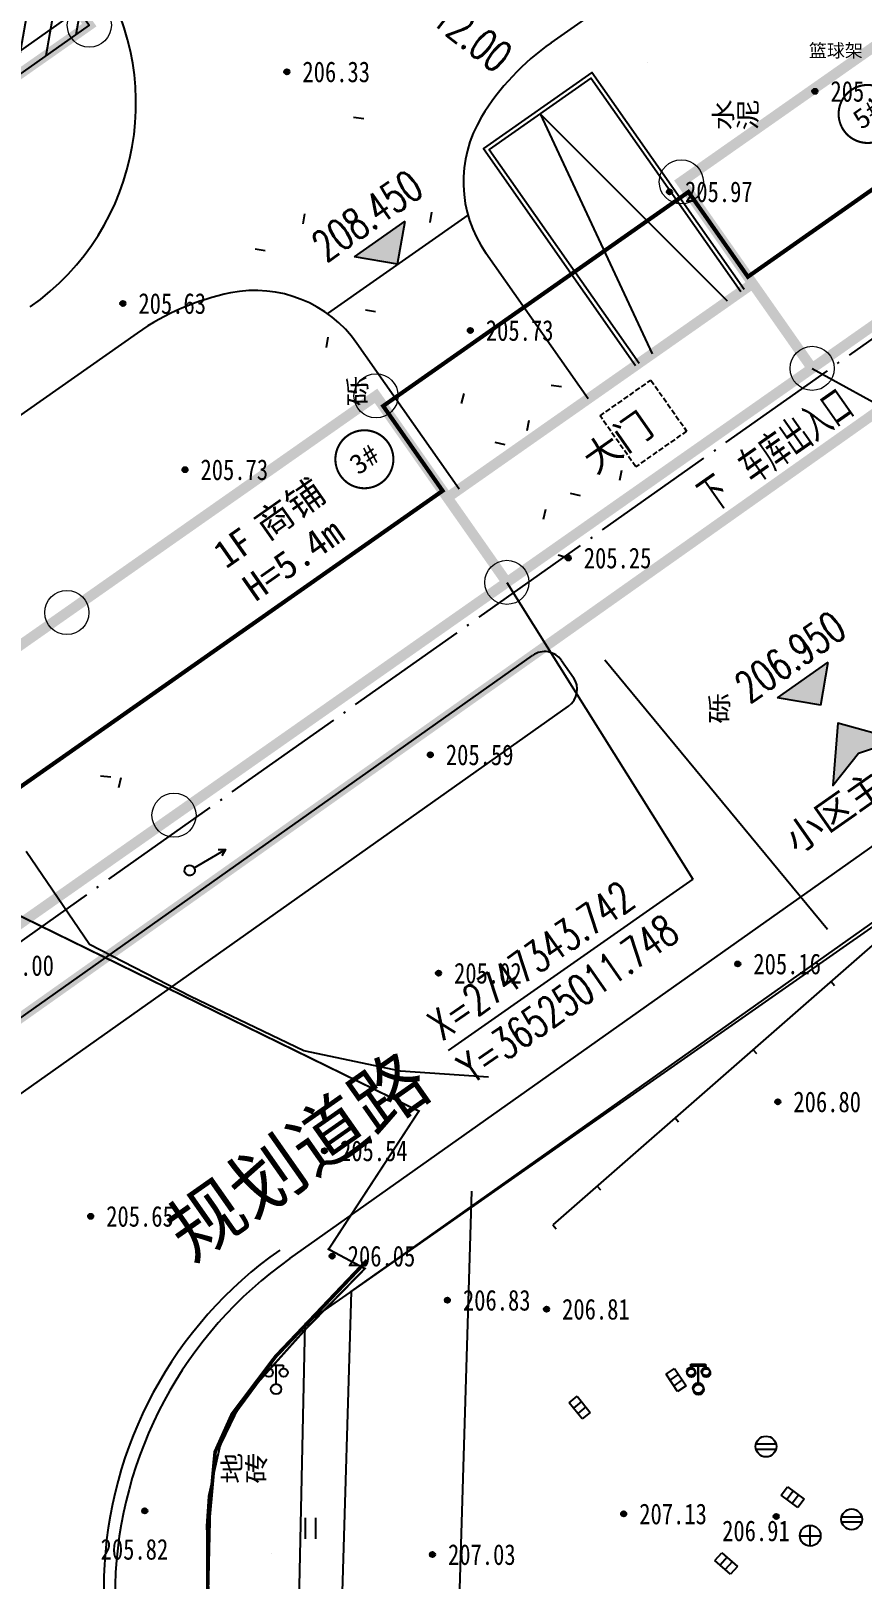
# Model space of a CAD drawing. Extents: x 36524600 to 36525730, y 2746759 to 2747713.
# Drawn here: x 36524988.8 to 36525028.9, y 2747295.6 to 2747370.4 of the extents above; entities that cross this region are included whole.
import ezdxf
from ezdxf.enums import TextEntityAlignment as Align

# ---------------------------------------------------------------- set-up
doc = ezdxf.new("R2010")
doc.units = 0
doc.header["$LTSCALE"] = 1000
doc.header["$MEASUREMENT"] = 0
for name, pattern in [('DASH', [0.35, 0.25, -0.1]), ('DOTE', [2.42, 2, -0.2, 0.02, -0.2]), ('X2', [10, 8, -2]), ('X6', [2, 1, -1])]:
    doc.linetypes.add(name, pattern=pattern)
for name, color, linetype in [('0-用地红线', 1, 'DOTE'), ('0-规划地下室', 2, 'Continuous'), ('0-规划建筑', 34, 'Continuous'), ('0-规划道路', 4, 'Continuous'), ('_0', 7, 'Continuous'), ('DIM_COOR', 3, 'Continuous'), ('DIM_ELEV', 3, 'Continuous'), ('DIM_IDEN', 3, 'Continuous'), ('DIM_SYMB', 3, 'Continuous'), ('DLDW', 11, 'Continuous'), ('DLSS', 4, 'Continuous'), ('GCD', 252, 'Continuous'), ('GXYZ', 2, 'Continuous'), ('JMD', 6, 'Continuous'), ('PP-DX-PT', 251, 'Continuous'), ('PUB_DIM', 3, 'Continuous'), ('PUB_TEXT', 7, 'Continuous'), ('RD-侧石线', 251, 'Continuous'), ('RD-红线', 7, 'Continuous'), ('ZBTZ', 3, 'Continuous'), ('ZDH', 1, 'Continuous'), ('道路', 251, 'Continuous')]:
    doc.layers.add(name, color=color, linetype=linetype)
doc.layers.add('详细勘察布点方案1', color=96, linetype='Continuous', lineweight=5)
doc.styles.add('_TCH_DIM', font='SIMPLEX', dxfattribs={"bigfont": 'GBCBIG'})
doc.styles.add('宋体', font='')
doc.styles.add('正等线体', font='宋体.shx', dxfattribs={"bigfont": '@@gbcbig.shx'})
doc.styles.add('细等线体', font='g13f12w.shx', dxfattribs={"width": 0.8, "bigfont": '@@gbcbig.shx'})
doc.styles.add('黑体', font='simhei.ttf')
doc.styles.get('宋体').set_extended_font_data('SimSun')
doc.linetypes.add('1161', pattern='A,0,[149,AAA.SHX,S=0.15,R=0,X=0,Y=0],-1.6', length=1.6)
doc.linetypes.add('444', pattern='A,4.5,[145,AAA.SHX,S=1,R=0,X=0,Y=1],4.5,-0.5,[146,AAA.SHX,S=1,R=0,X=0,Y=0],-0.5', length=10)

# ---------------------------------------------------------------- blocks, each defined once
blk = doc.blocks.new('A$C734D0DF4')
h = blk.add_hatch()
h.set_pattern_fill('ANSI31', color=253, scale=10)
h.paths.add_polyline_path([(3.4, -4.5), (3.4, -3.3), (10.6, -3.3), (10.6, -4.5), (16, -4.5), (16, 1.6), (16, 1.6), (16, 4.8), (7.4, 4.8), (7.4, 6.9), (6.4, 6.9), (6.4, 5.4), (5.2, 5.4), (5.2, 8.1), (-2.4, 8.1), (-2.4, 5.4), (-3.8, 5.4), (-3.8, 4.8), (-14.6, 4.8), (-14.6, 1.6), (-14.6, 1.6), (-14.6, -4.5), (-10.8, -4.5), (-10.8, -3.3), (-3.6, -3.3), (-3.6, -4.5)])
at = {"layer": '0-规划建筑'}
for p, q in [((-14.6, 6.9), (-10.2, 6.9)), ((-14.6, 4.8), (-14.6, 6.9))]:
    blk.add_line(p, q, dxfattribs=at)
at = {"layer": '0-规划建筑', "const_width": 0.5}
blk.add_lwpolyline([(3.4, -4.5), (3.4, -3.3), (10.6, -3.3), (10.6, -4.5), (16, -4.5), (16, 1.6), (16, 1.6), (16, 4.8), (7.4, 4.8), (7.4, 6.9), (6.4, 6.9), (6.4, 5.4), (5.2, 5.4), (5.2, 8.1), (-2.4, 8.1), (-2.4, 5.4), (-3.8, 5.4), (-3.8, 4.8), (-14.6, 4.8), (-14.6, 1.6), (-14.6, 1.6), (-14.6, -4.5), (-10.8, -4.5), (-10.8, -3.3), (-3.6, -3.3), (-3.6, -4.5)], close=True, dxfattribs=at)
at = {"layer": '0-规划建筑'}
for points in [[(-3.8, 4.8), (-10.2, 4.8), (-10.2, 6.9), (-3.8, 6.9)], [(-2.4, 5.4), (-3.8, 5.4), (-3.8, 6.9), (-2.4, 6.9)], [(5.2, 5.4), (6.4, 5.4), (6.4, 6.9), (5.2, 6.9)], [(7.4, 4.8), (12, 4.8), (12, 6.9), (7.4, 6.9)], [(-9.6, 4.8), (-14.6, 4.8), (-14.6, 1.6), (-9.6, 1.6)], [(10.8, 1.6), (16, 1.6), (16, 4.8), (10.8, 4.8)], [(-14.6, -3.6), (-10.8, -3.6), (-10.8, -4.5), (-14.6, -4.5)], [(-10.8, -3.3), (-3.6, -3.3), (-3.6, -4.5), (-10.8, -4.5)], [(3.4, -4.5), (10.6, -4.5), (10.6, -3.3), (3.4, -3.3)], [(10.6, -3.6), (16, -3.6), (16, -4.5), (10.6, -4.5)]]:
    blk.add_lwpolyline(points, close=True, dxfattribs=at)
for points in [[(-3.6, -4.5), (-3.6, 0), (0, 0), (0, 1.4), (1.3, 1.4), (1.3, 0), (3.4, 0), (3.4, -4.5)], [(-0.1, -4.5), (-0.1, 0)]]:
    blk.add_lwpolyline(points, dxfattribs=at)
blk = doc.blocks.new('fdsafadf')
at = {"layer": '_0'}
h = blk.add_hatch(color=1, dxfattribs=at)
h.dxf.hatch_style = 1
h.paths.add_polyline_path([(0, -0.236), (-0.263, 0.655), (0.813, -0.236), (-0.263, -1.128)])
at = {"layer": '_0', "color": 1}
blk.add_lwpolyline([(0, -0.236), (-0.263, 0.655), (0.813, -0.236), (-0.263, -1.128)], close=True, dxfattribs=at)
blk = doc.blocks.new('gc121')
at = {"color": 253}
for p, q in [((-0.5, -1), (-0.5, 1)), ((0.5, -1), (0.5, 1))]:
    blk.add_line(p, q, dxfattribs=at)
blk = doc.blocks.new('gc097')
for p, q in [((-0.7, 2), (-0.7, 2.3)), ((-0.7, 2.3), (0.7, 2.3)), ((0, 0.5), (0, 2.3)), ((0.7, 2.3), (0.7, 2))]:
    blk.add_line(p, q)
for centre, radius in [((-0.7, 1.6), 0.4), ((0.73, 1.6), 0.4), ((0, 0), 0.5)]:
    blk.add_circle(centre, radius)
blk = doc.blocks.new('gc041')
for p, q in [((-1, 0.5), (1, 0.5)), ((-1, -0.5), (-1, 0.5)), ((-0.33, 0.5), (-0.33, -0.5)), ((0.33, 0.5), (0.33, -0.5)), ((1, 0.5), (1, -0.5)), ((1, -0.5), (-1, -0.5))]:
    blk.add_line(p, q)
blk = doc.blocks.new('gc053')
for p, q in [((-0.97, 0.25), (0.97, 0.25)), ((-0.97, -0.25), (0.97, -0.25))]:
    blk.add_line(p, q)
blk.add_circle((0, 0), 1)
blk = doc.blocks.new('gc043')
for p, q in [((-1, 0), (1, 0)), ((0, -1), (0, 1))]:
    blk.add_line(p, q)
blk.add_circle((0, 0), 1)
blk = doc.blocks.new('Gc013b')
at = {"linetype": 'Continuous'}
blk.add_line((0.5, 0), (4, 0), dxfattribs=at)
at = {"linetype": 'Continuous', "flags": 128}
blk.add_lwpolyline([(3.39, 0.35), (4, 0), (3.39, -0.35)], dxfattribs=at)
blk = doc.blocks.new('gc170')
at = {"linetype": 'Continuous'}
blk.add_circle((0, 0), 0.5, dxfattribs=at)
blk = doc.blocks.new('gc200')
h = blk.add_hatch(color=256)
edge = h.paths.add_edge_path()
edge.add_arc((0, 0), 0.25, 0, 360)
blk.add_circle((0, 0), 0.25)
blk = doc.blocks.new('dxt')
at = {"color": 253, "linetype": 'Continuous', "const_width": 0.4, "flags": 128}
blk.add_lwpolyline([(36524922.616, 2747344.938), (36524949.85, 2747323.482), (36524956.19, 2747318.343), (36524981.121, 2747317.663), (36525049.006, 2747365.698), (36525057.08, 2747371.412), (36525063.179, 2747376.968), (36525066.001, 2747404.762), (36525064.287, 2747407.911), (36525064.287, 2747407.911), (36525039.283, 2747426.847)], close=True, dxfattribs=at)
at = {"color": 253, "linetype": 'Continuous', "flags": 128}
blk.add_lwpolyline([(36525002.018, 2747307.949), (36525033.24, 2747329.792), (36525078.693, 2747295.155), (36525042.419, 2747253.343), (36525001.509, 2747284.853), (36525002.018, 2747307.949)], close=True, dxfattribs=at)
at = {"layer": 'DLSS', "color": 253, "linetype": 'X2'}
blk.add_line((36525027.223, 2747326.991), (36525016.482, 2747339.991), dxfattribs=at)
at = {"layer": 'DLSS', "color": 253, "linetype": 'X2', "const_width": 0.1, "flags": 128}
blk.add_lwpolyline([(36525005.243, 2747275.23), (36525002.105, 2747278.476), (36525000.423, 2747280.63), (36524998.905, 2747283.948), (36524998.33, 2747285.748), (36524997.792, 2747289.313), (36524997.284, 2747295.367), (36524997.265, 2747298.277), (36524997.358, 2747299.639), (36524997.905, 2747302.061), (36524998.706, 2747303.721), (36524999.776, 2747305.168), (36525002.009, 2747307.66), (36525004.895, 2747310.613), (36525003.146, 2747311.546), (36525007.502, 2747318.215), (36524987.833, 2747327.844)], dxfattribs=at)
at = {"layer": 'DLSS', "color": 253, "linetype": 'Continuous', "elevation": 207.717, "flags": 128}
blk.add_lwpolyline([(36525005.001, 2747311.012, 0.175, 0.175, 0), (36525000.582, 2747306.365, 0.175, 0.175, 0), (36524998.486, 2747303.585, 0.175, 0.175, 0), (36524997.666, 2747301.763, 0.175, 0.175, 0), (36524997.385, 2747298.698, 0.175, 0.175, 0), (36524997.305, 2747295.283, 0.175, 0.175, 0), (36524997.802, 2747289.534, 0.175, 0.175, 0), (36524998.163, 2747285.861, 0.175, 0.175, 0), (36524998.989, 2747283.212, 0.175, 0.175, 0), (36525000.673, 2747280.214, 0.175, 0.175, 0), (36525002.554, 2747277.815, 0.175, 0.175, 0), (36525006.074, 2747274.362, 0.175, 0.175, 0), (36525041.078, 2747246.617, 0.175, 0.175, 0), (36525063.264, 2747228.732, 0.175, 0.175, 0), (36525077.727, 2747217.26, 0.175, 0.175, 0)], format="xyseb", dxfattribs=at)
at = {"layer": 'DLSS', "color": 253, "linetype": 'X6', "const_width": 0.0000022, "elevation": 208.652, "flags": 128}
blk.add_lwpolyline([(36525005.086, 2747310.545), (36525007.978, 2747309.205)], dxfattribs=at)
at = {"layer": 'JMD', "color": 253}
for p, q in [((36525004.345, 2747366.207, 207.632), (36525004.839, 2747366.13, 207.759)), ((36525008.049, 2747361.122, 210.361), (36525008.126, 2747361.617, 210.375)), ((36525009.669, 2747352.862, 208.052), (36525009.541, 2747352.379, 208.175)), ((36525013.895, 2747353.269, 208.531), (36525014.389, 2747353.192, 208.637)), ((36525012.814, 2747351.554, 208.426), (36525012.714, 2747351.064, 208.352)), ((36525011.165, 2747350.507, 208.427), (36525011.653, 2747350.398, 208.418)), ((36525017.212, 2747348.675, 209.254), (36525017.301, 2747349.167, 209.203)), ((36525015.312, 2747347.928, 209.457), (36525014.822, 2747348.027, 209.491)), ((36525013.524, 2747346.792, 209.657), (36525013.633, 2747347.28, 209.576)), ((36525014.713, 2747344.919, 208.443), (36525014.231, 2747345.05, 208.443)), ((36524992.636, 2747334.339, 208.196), (36524992.139, 2747334.389, 208.295)), ((36524993.019, 2747333.836, 208.157), (36524993.13, 2747334.324, 208.095))]:
    blk.add_line(p, q, dxfattribs=at)
at = {"layer": 'JMD', "color": 253, "linetype": 'Continuous'}
for p, q in [((36525001.987, 2747361.54), (36525001.904, 2747361.046)), ((36524999.594, 2747359.852), (36525000.087, 2747359.77)), ((36525005.412, 2747356.804), (36525004.918, 2747356.883)), ((36525003.04, 2747355.088), (36525003.119, 2747355.581)), ((36525027.399, 2747324.469), (36525027.564, 2747324.281)), ((36525023.634, 2747321.179), (36525023.799, 2747320.991)), ((36525019.87, 2747317.889), (36525020.034, 2747317.7)), ((36525016.105, 2747314.598), (36525016.269, 2747314.41)), ((36525013.965, 2747312.728), (36525014.129, 2747312.539))]:
    blk.add_line(p, q, dxfattribs=at)
at = {"layer": 'JMD', "color": 253, "linetype": 'Continuous', "const_width": 0.00000221, "flags": 128}
for points, elevation in [([(36525000.917, 2747370.613), (36524952.892, 2747336.768), (36524939.632, 2747355.764), (36524987.743, 2747390.618)], 214.496), ([(36525008.049, 2747361.122), (36525004.345, 2747366.207), (36525030.456, 2747385.339), (36525044.136, 2747366.57), (36525017.212, 2747348.675), (36525013.895, 2747353.269), (36525036.197, 2747369.798), (36525030.582, 2747377.701)], 208.209), ([(36525013.524, 2747346.792), (36525014.713, 2747344.919), (36524993.019, 2747333.836), (36524992.636, 2747334.339), (36524987.898, 2747340.56), (36524987.441, 2747341.16), (36525009.669, 2747352.862), (36525011.165, 2747350.507)], 208.242), ([(36525013.524, 2747346.792), (36525011.165, 2747350.507), (36525012.814, 2747351.554), (36525015.312, 2747347.928)], 208.234), ([(36524992.636, 2747334.339), (36524988.537, 2747330.744), (36524983.531, 2747336.915), (36524987.898, 2747340.56)], 208.614)]:
    blk.add_lwpolyline(points, close=True, dxfattribs=dict(at, elevation=elevation))
at = {"layer": 'JMD', "color": 253, "linetype": 'Continuous', "flags": 128}
blk.add_lwpolyline([(36524999.594, 2747359.852, 0.00000221, 0.00000221, 0), (36525001.987, 2747361.54, 0.00000221, 0.00000221, 0), (36525005.412, 2747356.804, 0.00000221, 0.00000221, 0), (36525003.04, 2747355.088, 0.00000221, 0.00000221, 0)], format="xyseb", close=True, dxfattribs=at)
at = {"layer": 'JMD', "color": 253, "linetype": '444', "elevation": 205.827, "flags": 128}
blk.add_lwpolyline([(36525010.857, 2747319.859), (36525006.618, 2747320.147), (36525001.945, 2747321.13), (36524996.47, 2747323.754), (36524991.594, 2747326.26), (36524988.537, 2747330.744)], dxfattribs=at)
at = {"layer": 'JMD', "color": 253, "linetype": 'Continuous', "flags": 128}
blk.add_lwpolyline([(36525042.473, 2747323.359), (36525034.283, 2747330.486), (36525013.965, 2747312.728)], dxfattribs=at)
at = {"layer": 'JMD', "color": 253, "linetype": 'Continuous', "const_width": 0.00000221, "flags": 128}
blk.add_lwpolyline([(36525042.309, 2747323.171), (36525034.283, 2747330.155), (36525014.129, 2747312.539)], dxfattribs=at)
at = {"layer": 'JMD', "color": 253, "linetype": '444', "elevation": 207.809, "flags": 128}
blk.add_lwpolyline([(36525007.258, 2747308.442, 0.00000221, 0.00000221, 0), (36525001.704, 2747285.584, 0.00000221, 0.00000221, 0), (36525011.832, 2747277.991, 0.00000221, 0.00000221, 0)], format="xyseb", dxfattribs=at)
at = {"layer": 'PP-DX-PT', "color": 253, "linetype": 'Continuous'}
for p in [(36525001.129, 2747368.391, 206.33), (36525026.622, 2747367.449, 205.81), (36525019.602, 2747362.601, 205.97), (36524993.212, 2747357.207, 205.63), (36525009.985, 2747355.905, 205.73), (36524996.209, 2747349.183, 205.73), (36525014.713, 2747344.919, 205.25), (36525008.055, 2747335.419, 205.59), (36525022.9, 2747325.322, 205.16), (36525008.451, 2747324.876, 205.02), (36525024.832, 2747318.665, 206.8), (36525002.943, 2747316.3, 205.54), (36524991.656, 2747313.138, 205.65), (36525003.316, 2747311.216, 206.05), (36525008.879, 2747309.087, 206.83), (36525013.667, 2747308.654, 206.81), (36524994.27, 2747298.918, 205.82), (36525017.391, 2747298.77, 207.13), (36525024.755, 2747298.646, 206.91), (36525008.159, 2747296.808, 207.03)]:
    blk.add_point(p, dxfattribs=at)
at = {"layer": 'PP-DX-PT', "color": 253}
for p in [(36525001.129, 2747368.391, 206.326), (36525026.622, 2747367.449, 205.811), (36525019.602, 2747362.601, 205.975), (36524993.212, 2747357.207, 205.63), (36525009.985, 2747355.905, 205.73), (36524996.209, 2747349.183, 205.73), (36525014.713, 2747344.919, 205.25), (36525008.055, 2747335.419, 205.593), (36525022.9, 2747325.322, 205.164), (36525008.451, 2747324.876, 205.021), (36525024.832, 2747318.665, 206.799), (36525002.943, 2747316.3, 205.537), (36524991.656, 2747313.138, 205.653), (36525003.316, 2747311.216, 206.052), (36525008.879, 2747309.087, 206.83), (36525013.667, 2747308.654, 206.808), (36524994.27, 2747298.918, 205.817), (36525017.391, 2747298.77, 207.126), (36525024.755, 2747298.646, 206.914), (36525008.159, 2747296.808, 207.03)]:
    blk.add_point(p, dxfattribs=at)
at = {"layer": 'RD-侧石线', "color": 253, "linetype": 'Continuous'}
blk.add_lwpolyline([(36525000.787, 2747311.511, 0.500326), (36524999.813, 2747279.513, 0.500326)], format="xyb", dxfattribs=at)
at = {"layer": 'RD-红线', "color": 253, "linetype": 'Continuous'}
blk.add_lwpolyline([(36525010.05, 2747314.355), (36525009.077, 2747282.357, 0.500326)], format="xyb", dxfattribs=at)
at = {"layer": 'ZBTZ', "color": 253, "linetype": '1161', "flags": 128}
for points, const_width, elevation in [([(36525004.345, 2747366.207), (36525007.213, 2747371.537)], 0.00000221, 210.006), ([(36525009.669, 2747352.862), (36525007.397, 2747357.145), (36525008.049, 2747361.122)], 0.00000221, 208.052), ([(36524983.77, 2747324.4), (36524990.005, 2747328.591)], 0.00000221, 206.17), ([(36525108.669, 2747196.191), (36525092.453, 2747208.943), (36525064.19, 2747231.903), (36525052.342, 2747241.408), (36525039.179, 2747252.082), (36525005.495, 2747279.4), (36525003.9, 2747281.008), (36525002.505, 2747283.244), (36525002.126, 2747284.169), (36525000.683, 2747289.625), (36525000.444, 2747295.153), (36525000.369, 2747298.321), (36525000.518, 2747299.633), (36525000.978, 2747301.306), (36525001.482, 2747302.086), (36525008.282, 2747309.144), (36525005.001, 2747311.012)], 0.0000022, 208.557)]:
    blk.add_lwpolyline(points, dxfattribs=dict(at, const_width=const_width, elevation=elevation))
blk.add_lwpolyline([(36525026.461, 2747369.142, 0.00000221, 0.00000221, 0), (36525026.986, 2747368.411, 0.00000221, 0.00000221, 0), (36525028.507, 2747369.576, 0.00000221, 0.00000221, 0), (36525027.96, 2747370.29, 0.00000221, 0.00000221, 0)], format="xyseb", close=True, dxfattribs=at)
for points, elevation in [([(36525006.618, 2747320.147, 0.00000221, 0.00000221, 0), (36525013.641, 2747312.112, 0.00000221, 0.00000221, 0), (36525014.129, 2747312.539, 0.00000221, 0.00000221, 0)], 205.827), ([(36525005.001, 2747311.012, 0.00000221, 0.00000221, 0), (36525003.265, 2747311.704, 0.00000221, 0.00000221, 0), (36525008.09, 2747318.463, 0.00000221, 0.00000221, 0)], 207.684)]:
    blk.add_lwpolyline(points, format="xyseb", dxfattribs=dict(at, elevation=elevation))
at = {"layer": 'ZDH', "color": 253, "linetype": 'Continuous'}
for p in [(36525007.502, 2747318.215, 206.603), (36525003.146, 2747311.546, 206.627), (36525004.895, 2747310.613, 206.663), (36525002.009, 2747307.66, 206.619), (36524999.776, 2747305.168, 206.634), (36524998.706, 2747303.721, 206.635), (36524997.905, 2747302.061, 206.683), (36524997.358, 2747299.639, 206.669), (36524997.265, 2747298.277, 206.698)]:
    blk.add_point(p, dxfattribs=at)
at = {"layer": 'DLDW', "color": 253, "linetype": 'Continuous', "xscale": 0.5, "yscale": 0.5, "zscale": 0.5}
for p in [(36525000.608, 2747304.795, 206.489), (36525021.008, 2747304.77, 207.724)]:
    blk.add_blockref('gc097', p, dxfattribs=at)
at = {"layer": 'DLDW', "color": 253, "linetype": 'Continuous', "xscale": 0.5, "yscale": 0.5}
blk.add_blockref('gc097', (36525020.986, 2747304.846, 207.585), dxfattribs=at)
at = {"layer": 'GCD', "color": 253, "linetype": 'Continuous'}
ref = blk.add_blockref('gc200', (36525001.129, 2747368.391, 206.326), dxfattribs=dict(at, xscale=0.5, yscale=0.5, zscale=0.5))
ref.add_attrib('height', '206.33', dxfattribs={"linetype": 'Continuous', "height": 1, "style": '正等线体', "width": 0.8}).set_placement((36525001.879, 2747368.391, 206.326), align=Align.MIDDLE_LEFT)
ref = blk.add_blockref('gc200', (36525026.622, 2747367.449, 205.811), dxfattribs=dict(at, xscale=0.5, yscale=0.5, zscale=0.5))
ref.add_attrib('height', '205.81', dxfattribs={"linetype": 'Continuous', "height": 1, "style": '正等线体', "width": 0.8}).set_placement((36525027.372, 2747367.449, 205.811), align=Align.MIDDLE_LEFT)
ref = blk.add_blockref('gc200', (36525019.602, 2747362.601, 205.975), dxfattribs=dict(at, xscale=0.5, yscale=0.5, zscale=0.5))
ref.add_attrib('height', '205.97', dxfattribs={"linetype": 'Continuous', "height": 1, "style": '正等线体', "width": 0.8}).set_placement((36525020.352, 2747362.601, 205.975), align=Align.MIDDLE_LEFT)
ref = blk.add_blockref('gc200', (36524993.212, 2747357.207, 205.63), dxfattribs=dict(at, xscale=0.5, yscale=0.5, zscale=0.5))
ref.add_attrib('height', '205.63', dxfattribs={"linetype": 'Continuous', "height": 1, "style": '正等线体', "width": 0.8}).set_placement((36524993.962, 2747357.207, 205.63), align=Align.MIDDLE_LEFT)
ref = blk.add_blockref('gc200', (36525009.985, 2747355.905, 205.73), dxfattribs=dict(at, xscale=0.5, yscale=0.5, zscale=0.5))
ref.add_attrib('height', '205.73', dxfattribs={"linetype": 'Continuous', "height": 1, "style": '正等线体', "width": 0.8}).set_placement((36525010.735, 2747355.905, 205.73), align=Align.MIDDLE_LEFT)
ref = blk.add_blockref('gc200', (36524996.209, 2747349.183, 205.73), dxfattribs=dict(at, xscale=0.5, yscale=0.5, zscale=0.5))
ref.add_attrib('height', '205.73', dxfattribs={"linetype": 'Continuous', "height": 1, "style": '正等线体', "width": 0.8}).set_placement((36524996.959, 2747349.183, 205.73), align=Align.MIDDLE_LEFT)
ref = blk.add_blockref('gc200', (36525014.713, 2747344.919, 205.25), dxfattribs=dict(at, xscale=0.5, yscale=0.5, zscale=0.5))
ref.add_attrib('height', '205.25', dxfattribs={"linetype": 'Continuous', "height": 1, "style": '正等线体', "width": 0.8}).set_placement((36525015.463, 2747344.919, 208.242), align=Align.MIDDLE_LEFT)
ref = blk.add_blockref('gc200', (36525008.055, 2747335.419, 205.593), dxfattribs=dict(at, xscale=0.5, yscale=0.5, zscale=0.5))
ref.add_attrib('height', '205.59', dxfattribs={"linetype": 'Continuous', "height": 1, "style": '正等线体', "width": 0.8}).set_placement((36525008.805, 2747335.419, 205.593), align=Align.MIDDLE_LEFT)
ref = blk.add_blockref('gc200', (36524985.868, 2747325.249, 206), dxfattribs=dict(at, xscale=0.5, yscale=0.5, zscale=0.5))
ref.add_attrib('height', '206.00', dxfattribs={"linetype": 'Continuous', "height": 1, "style": '正等线体', "width": 0.8}).set_placement((36524986.618, 2747325.249, 206), align=Align.MIDDLE_LEFT)
ref = blk.add_blockref('gc200', (36525022.9, 2747325.322, 205.164), dxfattribs=dict(at, xscale=0.5, yscale=0.5, zscale=0.5))
ref.add_attrib('height', '205.16', dxfattribs={"linetype": 'Continuous', "height": 1, "style": '正等线体', "width": 0.8}).set_placement((36525023.65, 2747325.322, 205.164), align=Align.MIDDLE_LEFT)
ref = blk.add_blockref('gc200', (36525008.451, 2747324.876, 205.021), dxfattribs=dict(at, xscale=0.5, yscale=0.5, zscale=0.5))
ref.add_attrib('height', '205.02', dxfattribs={"linetype": 'Continuous', "height": 1, "style": '正等线体', "width": 0.8}).set_placement((36525009.201, 2747324.876, 205.021), align=Align.MIDDLE_LEFT)
ref = blk.add_blockref('gc200', (36525024.832, 2747318.665, 206.799), dxfattribs=dict(at, xscale=0.5, yscale=0.5, zscale=0.5))
ref.add_attrib('height', '206.80', dxfattribs={"linetype": 'Continuous', "height": 1, "style": '正等线体', "width": 0.8}).set_placement((36525025.582, 2747318.665, 206.799), align=Align.MIDDLE_LEFT)
ref = blk.add_blockref('gc200', (36525002.943, 2747316.3, 205.537), dxfattribs=dict(at, xscale=0.5, yscale=0.5, zscale=0.5))
ref.add_attrib('height', '205.54', dxfattribs={"linetype": 'Continuous', "height": 1, "style": '正等线体', "width": 0.8}).set_placement((36525003.693, 2747316.3, 205.537), align=Align.MIDDLE_LEFT)
ref = blk.add_blockref('gc200', (36524991.656, 2747313.138, 205.653), dxfattribs=dict(at, xscale=0.5, yscale=0.5, zscale=0.5))
ref.add_attrib('height', '205.65', dxfattribs={"linetype": 'Continuous', "height": 1, "style": '正等线体', "width": 0.8}).set_placement((36524992.406, 2747313.138, 205.653), align=Align.MIDDLE_LEFT)
ref = blk.add_blockref('gc200', (36525003.316, 2747311.216, 206.052), dxfattribs=dict(at, xscale=0.5, yscale=0.5, zscale=0.5))
ref.add_attrib('height', '206.05', dxfattribs={"linetype": 'Continuous', "height": 1, "style": '正等线体', "width": 0.8}).set_placement((36525004.066, 2747311.216, 206.052), align=Align.MIDDLE_LEFT)
ref = blk.add_blockref('gc200', (36525008.879, 2747309.087, 206.83), dxfattribs=dict(at, xscale=0.5, yscale=0.5, zscale=0.5))
ref.add_attrib('height', '206.83', dxfattribs={"linetype": 'Continuous', "height": 1, "style": '正等线体', "width": 0.8}).set_placement((36525009.629, 2747309.087, 206.83), align=Align.MIDDLE_LEFT)
ref = blk.add_blockref('gc200', (36525013.667, 2747308.654, 206.808), dxfattribs=dict(at, xscale=0.5, yscale=0.5, zscale=0.5))
ref.add_attrib('height', '206.81', dxfattribs={"linetype": 'Continuous', "height": 1, "style": '正等线体', "width": 0.8}).set_placement((36525014.417, 2747308.654, 206.808), align=Align.MIDDLE_LEFT)
ref = blk.add_blockref('gc200', (36524994.27, 2747298.918, 205.817), dxfattribs=dict(at, xscale=0.5, yscale=0.5, zscale=0.5))
ref.add_attrib('height', '205.82', dxfattribs={"linetype": 'Continuous', "height": 1, "style": '正等线体', "width": 0.8}).set_placement((36524992.137, 2747297.062, 205.817), align=Align.MIDDLE_LEFT)
ref = blk.add_blockref('gc200', (36525017.391, 2747298.77, 207.126), dxfattribs=dict(at, xscale=0.5, yscale=0.5, zscale=0.5))
ref.add_attrib('height', '207.13', dxfattribs={"linetype": 'Continuous', "height": 1, "style": '正等线体', "width": 0.8}).set_placement((36525018.141, 2747298.77, 207.126), align=Align.MIDDLE_LEFT)
ref = blk.add_blockref('gc200', (36525024.755, 2747298.646, 206.914), dxfattribs=dict(at, xscale=0.5, yscale=0.5, zscale=0.5))
ref.add_attrib('height', '206.91', dxfattribs={"linetype": 'Continuous', "height": 1, "style": '正等线体', "width": 0.8}).set_placement((36525022.143, 2747297.954, 206.914), align=Align.MIDDLE_LEFT)
ref = blk.add_blockref('gc200', (36525008.159, 2747296.808, 207.03), dxfattribs=dict(at, xscale=0.5, yscale=0.5, zscale=0.5))
ref.add_attrib('height', '207.03', dxfattribs={"linetype": 'Continuous', "height": 1, "style": '正等线体', "width": 0.8}).set_placement((36525008.909, 2747296.808, 207.03), align=Align.MIDDLE_LEFT)
at = {"layer": 'GXYZ', "color": 253, "linetype": 'Continuous', "yscale": 0.5, "zscale": 0.5}
for name, p, xscale, rotation in [('Gc013b', (36524996.441, 2747329.84, 206.172), 0.4999999986934194, 30.24590400933721), ('gc170', (36524996.441, 2747329.84, 206.172), 0.4999999986934194, 30.24590400933721), ('gc041', (36525025.548, 2747299.574), 0.5, 323.2592157042736), ('gc041', (36525022.337, 2747296.379), 0.5, 318.498367089334)]:
    blk.add_blockref(name, p, dxfattribs=dict(at, xscale=xscale, rotation=rotation))
at = {"layer": 'GXYZ', "color": 253, "linetype": 'Continuous', "xscale": 0.5, "yscale": 0.5}
for p, rotation in [((36525019.921, 2747305.235, 207.547), 304.0400575230661), ((36525015.26, 2747303.905, 207.581), 308.9409481282224)]:
    blk.add_blockref('gc041', p, dxfattribs=dict(at, rotation=rotation))
at = {"layer": 'GXYZ', "color": 253, "linetype": 'Continuous', "xscale": 0.5, "yscale": 0.5, "zscale": 0.5}
for p in [(36525024.261, 2747302.023, 207.032), (36525028.397, 2747298.508, 206.974)]:
    blk.add_blockref('gc053', p, dxfattribs=at)
at = {"layer": 'GXYZ', "color": 253, "linetype": 'Continuous', "xscale": 0.5, "yscale": 0.5}
blk.add_blockref('gc043', (36525026.397, 2747297.717, 207.003), dxfattribs=at)
at = {"layer": 'ZBTZ', "color": 253, "linetype": 'Continuous', "xscale": 0.5, "yscale": 0.5}
blk.add_blockref('gc121', (36525002.275, 2747298.073, 207.544), dxfattribs=at)
at = {"layer": 'DLDW', "color": 253, "style": '宋体'}
blk.add_text('篮球架', height=0.635, dxfattribs=at).set_placement((36525027.634, 2747368.907), align=Align.BOTTOM_CENTER)
at = {"layer": 'DLSS', "color": 253, "linetype": 'Continuous', "style": '细等线体'}
blk.add_text('地砖', height=1.25, dxfattribs=at).set_placement((36524999.056, 2747300.971, 202.98), align=Align.MIDDLE)
at = {"layer": 'JMD', "color": 253, "linetype": 'Continuous', "style": '细等线体'}
for s, p in [('水泥', (36525022.773, 2747366.32, 202.761)), ('砾', (36525021.999, 2747337.654))]:
    blk.add_text(s, height=1.25, dxfattribs=at).set_placement(p, align=Align.MIDDLE)
blk.add_text('砾', height=1.25, rotation=1, dxfattribs=at).set_placement((36525004.527, 2747352.98, 206.973), align=Align.MIDDLE)

msp = doc.modelspace()

# ---------------------------------------------------------------- hatches: boundary and pattern name
at = {"layer": 'DIM_ELEV'}
for points in [[(36525006.477, 2747359.098), (36525004.388, 2747359.465), (36525006.844, 2747361.187)], [(36525026.901, 2747337.807), (36525024.812, 2747338.174), (36525027.268, 2747339.896)]]:
    msp.add_hatch(color=256, dxfattribs=at).paths.add_polyline_path(points)

# ---------------------------------------------------------------- linework, layer by layer
at = {"layer": '0-用地红线', "ltscale": 0.003, "const_width": 0.5, "flags": 128}
msp.add_lwpolyline([(36525063.044, 2747375.632), (36525066.081, 2747405.549), (36525040.255, 2747427.532), (36524987.602, 2747390.442), (36524926.154, 2747347.357), (36524923.609, 2747344.165), (36524956.19, 2747318.343), (36524981.121, 2747317.663), (36525063.044, 2747375.632)], close=True, dxfattribs=at)
at = {"layer": '0-用地红线', "ltscale": 0.003, "flags": 128}
msp.add_lwpolyline([(36525060.197, 2747377.292), (36525062.938, 2747404.286), (36525040.081, 2747423.74), (36524989.327, 2747387.988), (36524928.23, 2747345.148), (36524927.83, 2747344.647), (36524957.271, 2747321.315), (36524980.204, 2747320.689)], close=True, dxfattribs=at)
at = {"layer": '0-规划地下室', "color": 5, "linetype": 'DASH', "ltscale": 0.005, "const_width": 0.2}
msp.add_lwpolyline([(36524984.085, 2747330.94), (36525008.648, 2747348.163), (36525005.778, 2747352.257), (36525020.516, 2747362.591), (36525023.386, 2747358.497), (36525056.629, 2747381.805), (36525053.758, 2747385.899), (36525061.631, 2747391.419), (36525062.031, 2747395.352), (36525045.089, 2747419.514), (36525036.001, 2747413.141), (36525035.599, 2747413.714), (36525034.453, 2747412.911), (36525032.903, 2747415.121), (36525025.37, 2747409.84), (36525027.322, 2747407.056), (36525009.669, 2747394.678), (36525007.717, 2747397.462), (36525000.43, 2747392.353), (36524998.88, 2747394.563), (36524933.41, 2747348.658)], dxfattribs=at)
at = {"layer": '0-规划建筑', "const_width": 0.5}
msp.add_lwpolyline([(36525053.414, 2747386.391), (36525020.171, 2747363.082), (36525026.486, 2747354.075), (36525059.729, 2747377.384)], close=True, dxfattribs=at)
for points in [[(36525011.748, 2747343.742), (36525026.486, 2747354.075), (36525023.616, 2747358.169), (36525008.878, 2747347.836)], [(36524933.41, 2747348.658), (36524930.708, 2747346.764), (36524937.646, 2747336.868), (36524957.271, 2747321.315), (36524978.92, 2747320.724), (36525011.748, 2747343.742), (36525005.433, 2747352.748), (36524975.584, 2747331.819), (36524961.232, 2747332.211), (36524949.753, 2747341.309)]]:
    msp.add_lwpolyline(points, dxfattribs=at)
at = {"layer": '0-规划建筑', "linetype": 'DASH', "ltscale": 0.001}
msp.add_lwpolyline([(36525016.248, 2747351.782), (36525018.704, 2747353.504), (36525020.427, 2747351.048), (36525017.97, 2747349.325)], close=True, dxfattribs=at)
at = {"layer": '0-规划道路', "color": 4}
for p, q in [((36525013.883, 2747369.787), (36525058.097, 2747400.788)), ((36525013.353, 2747366.362), (36525018.766, 2747354.769)), ((36525022.407, 2747357.322), (36525013.353, 2747366.362)), ((36525001.275, 2747311.098), (36525072.834, 2747361.734)), ((36525009.869, 2747361.477), (36525003.084, 2747356.719)), ((36525015.674, 2747352.601), (36525010.737, 2747359.641)), ((36525004.23, 2747309.514), (36525074.567, 2747359.285)), ((36524993.904, 2747355.779), (36524960.791, 2747332.561)), ((36525009.451, 2747348.237), (36525004.514, 2747355.278)), ((36524981.121, 2747317.663), (36525012.994, 2747340.216)), ((36525014.39, 2747339.974), (36525014.964, 2747339.155)), ((36524980.399, 2747313.477), (36525014.723, 2747337.765)), ((36525004.23, 2747309.514), (36525003.381, 2747280.559))]:
    msp.add_line(p, q, dxfattribs=at)
for points in [[(36525023.207, 2747357.882), (36525015.858, 2747368.363), (36525010.618, 2747364.688), (36525017.966, 2747354.208)], [(36525023.043, 2747357.767), (36525015.809, 2747368.084), (36525010.896, 2747364.64), (36525018.13, 2747354.323)]]:
    msp.add_lwpolyline(points, dxfattribs=at)
for centre, radius, start, end in [((36524981.845, 2747366.864), 12, 305.03674, 35.03674), ((36525020.772, 2747359.961), 12, 125.03674, 148.61491), ((36525015.65, 2747363.086), 6, 148.61491, 215.03674), ((36525000.793, 2747345.953), 12, 101.45856, 125.03674), ((36524999.602, 2747351.834), 6, 35.03674, 101.45856), ((36525013.571, 2747339.4), 1, 35.03674, 125.2834), ((36525014.145, 2747338.581), 1, 305.2834, 35.03674), ((36525012.827, 2747294.772), 20, 125.2834, 231.35983)]:
    msp.add_arc(centre, radius, start, end, dxfattribs=at)
at = {"layer": 'DIM_COOR', "color": 3}
for p, q in [((36525026.486, 2747354.075), (36525043.332, 2747344.816)), ((36525011.748, 2747343.742), (36525020.722, 2747329.412)), ((36525020.722, 2747329.412), (36525008.923, 2747321.139))]:
    msp.add_line(p, q, dxfattribs=at)
at = {"layer": 'DIM_ELEV'}
for p, q in [((36525004.388, 2747359.465), (36525006.844, 2747361.187)), ((36525006.477, 2747359.098), (36525006.844, 2747361.187)), ((36525006.477, 2747359.098), (36525004.388, 2747359.465)), ((36525024.812, 2747338.174), (36525027.268, 2747339.896)), ((36525026.901, 2747337.807), (36525027.268, 2747339.896)), ((36525026.901, 2747337.807), (36525024.812, 2747338.174))]:
    msp.add_line(p, q, dxfattribs=at)
at = {"layer": 'DIM_IDEN', "const_width": 0.1}
for points in [[(36525030.567, 2747366.356, 1), (36525027.767, 2747366.356, 1)], [(36525006.271, 2747349.686, 1), (36525003.471, 2747349.686, 1)]]:
    msp.add_lwpolyline(points, format="xyb", close=True, dxfattribs=at)
at = {"layer": 'DIM_SYMB'}
msp.add_lwpolyline([(36525023.928, 2747351.28, 0, 0, 0), (36525014.214, 2747365.134, 0.4, 0, 0), (36525013.353, 2747366.362, 0, 0, 0)], format="xyseb", dxfattribs=at)
at = {"layer": 'PUB_DIM'}
msp.add_lwpolyline([(36525006.501, 2747371.185, 0, 0, 0), (36525010.553, 2747367.998, 0.33, 0, 0), (36525011.339, 2747367.379, 0, 0, 0)], format="xyseb", dxfattribs=at)
at = {"layer": '详细勘察布点方案1', "color": 1}
for centre in [(36524991.591, 2747370.644), (36525020.171, 2747363.082), (36525026.486, 2747354.075), (36525005.433, 2747352.748), (36525011.748, 2747343.742), (36524990.509, 2747342.284), (36524995.68, 2747332.499)]:
    msp.add_circle(centre, 1.065, dxfattribs=at)

# ---------------------------------------------------------------- block references
msp.add_blockref('dxt', (0, 0))
at = {"layer": '0-规划建筑', "rotation": 35.03673594298425}
msp.add_blockref('A$C734D0DF4', (36524975.907, 2747365.143), dxfattribs=at)
at = {"layer": '道路', "xscale": -2.16, "yscale": 2.16, "zscale": 2.16, "rotation": 305.0367519569032}
msp.add_blockref('fdsafadf', (36525029.15, 2747335.796), dxfattribs=at)

# ---------------------------------------------------------------- texts
at = {"layer": 'PUB_DIM', "color": 7, "style": '_TCH_DIM', "width": 0.705882}
msp.add_text('R12.00', height=1.4875, rotation=321.81664, dxfattribs=at).set_placement((36525007.284, 2747371.372))
at = {"layer": 'PUB_TEXT', "style": '黑体'}
for s, height, width, p, p2 in [('5#', 0.9407, 1.028902, (36525028.867, 2747365.571), (36525030.007, 2747366.37)), ('3#', 0.9554, 1.00565, (36525004.58, 2747348.898), (36525005.711, 2747349.692))]:
    msp.add_text(s, height=height, rotation=35.03674, dxfattribs=dict(at, width=width)).set_placement(p, p2, align=Align.FIT)
at = {"layer": 'PUB_TEXT', "style": '_TCH_DIM', "width": 0.705882}
for s, p in [('208.450', (36525003.034, 2747359.157)), ('206.950', (36525023.459, 2747337.866)), ('X=2747343.742', (36525008.622, 2747321.569)), ('Y=36525011.748', (36525010.079, 2747319.492))]:
    msp.add_text(s, height=1.4875, rotation=35.03674, dxfattribs=at).set_placement(p)
at = {"layer": 'PUB_TEXT', "style": '_TCH_DIM'}
msp.add_text('下 车库出入口', height=1.6879, rotation=35.03674, dxfattribs=at).set_placement((36525021.758, 2747346.98))
at = {"layer": 'PUB_TEXT', "linetype": 'Continuous', "style": '黑体'}
for s, height, p in [('大门', 1.3143, (36525016.009, 2747348.941)), ('商铺', 1.3143, (36525000.168, 2747345.723)), ('1F', 1.3143, (36524998.187, 2747344.364)), ('H=5.4m', 1.3143, (36524999.61, 2747342.777)), ('小区主出入口', 1.3143, (36525025.75, 2747330.586)), ('规划道路', 2.6287, (36524996.513, 2747310.877))]:
    msp.add_text(s, height=height, rotation=35.03674, dxfattribs=at).set_placement(p)

doc.saveas('drawing.dxf')
